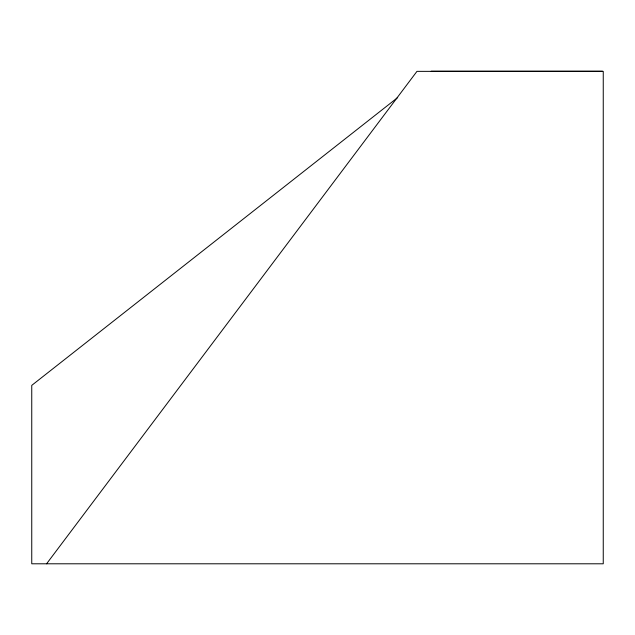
<?xml version="1.0" encoding="UTF-8"?>
<svg xmlns="http://www.w3.org/2000/svg" width="635" height="635" viewBox="0 0 635 635"><rect width="100%" height="100%" fill="white"/><g stroke="black" fill="none" stroke-linecap="round" stroke-linejoin="round"><path stroke-width="0.95" d="M46.577 563.793L416.965 71.358L603.25 71.358L603.25 563.793L31.75 563.793L31.75 385.374L397.708 97.536M431.189 71.207L602.472 71.207"/></g></svg>
